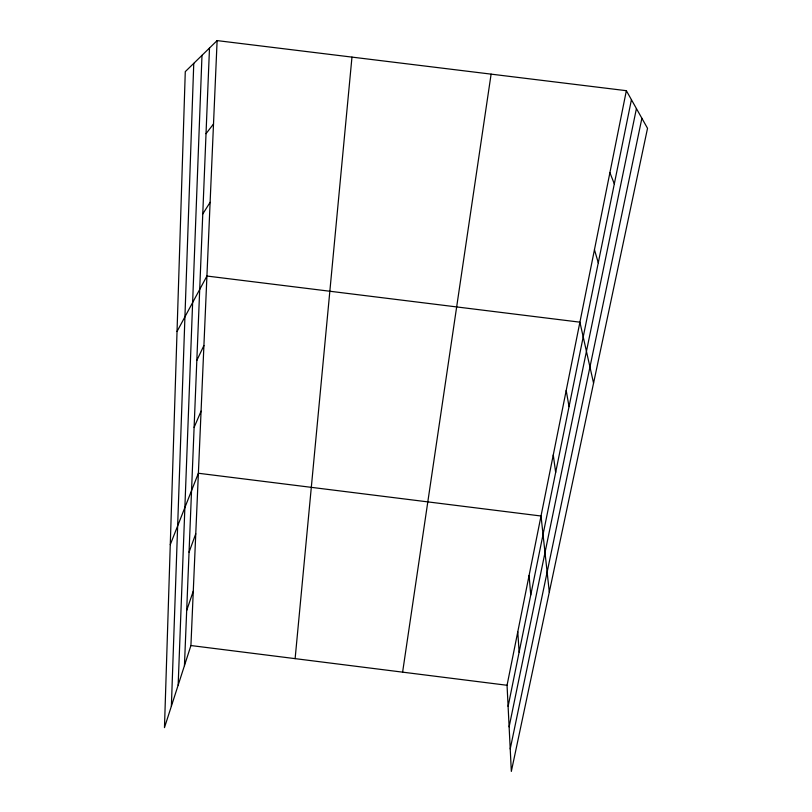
<?xml version="1.0" encoding="UTF-8"?>
<svg xmlns="http://www.w3.org/2000/svg" width="812" height="812" viewBox="0 0 812 812"><rect width="100%" height="100%" fill="white"/><g stroke="black" fill="none" stroke-linecap="round" stroke-linejoin="round"><path stroke-width="1.22" d="M171.373 706.217L193.763 63.366M178.153 685.166L201.985 55.358M184.446 665.647L209.496 48.04M217.119 40.6L185.278 71.639L164.471 727.633L190.921 645.54L217.119 40.6L626.356 90.69L647.529 128.306L511.337 771.4L507.053 685.277L626.356 90.69M295.121 658.644L351.972 57.104M402.61 672.153L491.108 74.136M508.109 706.369L631.431 99.693M509.124 726.841L636.425 108.564M510.22 748.928L641.886 118.278M186.679 610.462L193.276 591.146M189.044 552.211L195.763 533.799M170.276 544.649L198.382 473.254L541.025 516.006L549.308 592.1M194.109 427.396L201.071 411.176M196.819 360.447L203.913 345.536M177.036 331.479L206.928 276.039L579.91 322.171L593.562 383.132M202.756 213.992L210.115 202.32M206.015 133.696L213.505 123.992M190.921 645.54L507.053 685.277M609.903 172.692L614.319 183.877M594.455 249.7L598.282 262.783M566.208 390.481L569.029 406.65M553.266 454.994L555.662 472.411M529.089 575.495L530.743 594.993M517.782 631.837L519.122 652.188"/></g></svg>
